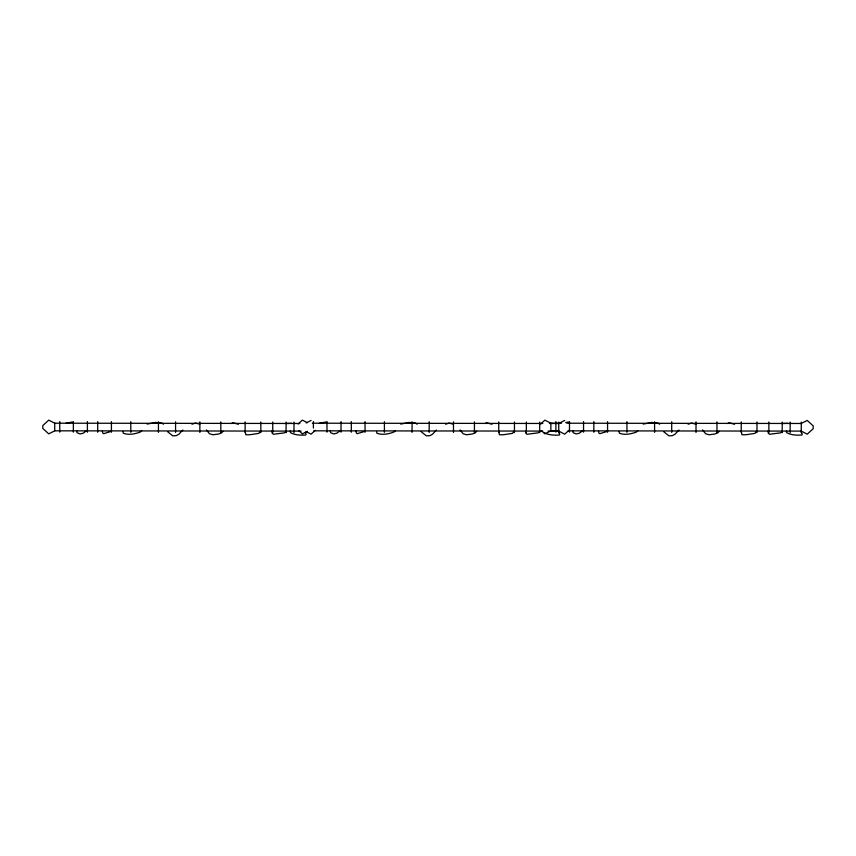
<?xml version="1.0" encoding="UTF-8"?>
<svg xmlns="http://www.w3.org/2000/svg" width="856" height="856" viewBox="0 0 856 856"><rect width="100%" height="100%" fill="white"/><g stroke="black" fill="none" stroke-linecap="round" stroke-linejoin="round"><path stroke-width="1.28" d="M54.72 430.825L54.73 423.196L48.771 420.135L42.8 425.56L42.8 428.428L48.76 433.864L54.72 430.825L301.141 431.103M59.76 432.13L59.76 421.516M73.349 432.162L73.349 421.548M87.408 432.194L87.408 421.58M97.691 432.226L97.702 421.601M111.419 432.259L111.419 421.634M130.797 432.301L130.797 421.687M158.446 432.366L158.446 421.751M175.566 432.408L175.576 421.794M199.865 432.473L199.865 421.858M220.816 432.526L220.827 421.901M245.116 432.58L245.116 421.965M260.834 432.622L260.834 421.997M272.732 432.644L272.743 422.029M286.075 432.676L286.075 422.062M294.004 432.697L294.004 422.083M313.382 428.075L313.382 421.516M326.971 432.162L326.971 421.548M341.03 432.194L341.03 421.58M351.313 432.226L351.324 421.601M365.041 432.259L365.041 421.634M384.419 432.301L384.419 421.687M412.068 432.366L412.068 421.751M429.188 432.408L429.198 421.794M453.487 432.473L453.487 421.858M474.438 432.526L474.449 421.901M498.738 432.58L498.738 421.965M514.456 432.622L514.456 421.997M526.354 432.644L526.365 422.029M539.697 432.676L539.697 422.062M541.484 430.761L544.898 433.864L550.857 430.825L550.868 423.196L544.908 420.135L540.65 424.009M555.897 432.13L555.897 421.516M558.743 432.729L558.754 422.115M569.486 432.162L569.486 421.548M583.546 432.194L583.546 421.58M593.829 432.226L593.829 421.601M607.557 432.259L607.557 421.634M626.934 432.301L626.934 421.687M654.583 432.366L654.583 421.751M671.703 432.408L671.714 421.794M696.003 432.473L696.003 421.858M716.953 432.526L716.953 421.901M741.243 432.58L741.253 421.965M756.961 432.622L756.972 421.997M768.87 432.644L768.881 422.029M782.213 432.676L782.213 422.062M790.142 432.697L790.142 422.083M801.259 432.729L801.27 422.115M260.363 431.221L258.908 433.35L249.727 434.762L245.79 434.752L245.351 432.205M513.985 431.221L512.53 433.35L503.349 434.762L499.412 434.752L498.973 432.205M756.501 431.221L755.046 433.35L745.865 434.762L741.927 434.752L741.489 432.205M223.042 431.253L221.736 432.794L218.676 434.003L212.994 434.762L209.495 433.757L206.424 429.926M476.664 431.253L475.358 432.794L472.298 434.003L466.616 434.762L463.117 433.757L460.047 429.926M719.179 431.253L717.874 432.794L714.813 434.003L709.132 434.762L705.633 433.757L702.562 429.926M182.81 430.022L178.883 434.217L176.261 435.651L172.762 435.865L167.509 431.638M436.432 430.022L432.505 434.217L429.883 435.651L426.384 435.865L421.12 431.638M678.947 430.022L675.02 434.217L672.399 435.651L668.9 435.865L663.635 431.638M141.7 430.675L140.395 432.002C135.109 433.992 128.732 435.287 123.339 433.275L122.9 431.499M395.322 430.675L394.017 432.002C388.731 433.992 382.354 435.287 376.961 433.275L376.522 431.499M637.838 430.675L636.522 432.002C631.247 433.992 624.869 435.287 619.477 433.275L619.027 431.499M111.526 430.472L110.21 431.692L103.662 433.66L102.784 433.104L102.335 430.996M365.148 430.472L363.832 431.692L357.284 433.66L356.406 433.104L355.957 430.996M607.664 430.472L606.348 431.692L599.799 433.66L598.922 433.104L598.472 430.996M298.134 424.009L302.393 420.135L307.358 422.682M315.35 430.29L311.092 434.163L306.127 431.617M568.973 430.29L564.714 434.163L558.754 431.103L548.097 431.092M86.948 430.44L83.107 433.264L80.047 433.917L76.976 432.697L76.623 430.525M340.57 430.44L336.729 433.264L333.669 433.917L330.598 432.697L330.245 430.525M583.086 430.44L579.245 433.264L576.184 433.917L573.113 432.697L572.76 430.525M306.138 422.971L311.103 420.435M307.347 431.328L302.382 433.864L298.979 430.761M564.725 420.435L558.765 423.474L549.445 423.463M286.022 431.991L284.278 432.879L273.342 434.281L272.026 432.943L272.026 430.803M539.644 431.991L537.9 432.879L526.964 434.281L525.648 432.943L525.648 430.803M782.159 431.991L780.415 432.879L769.48 434.281L768.164 432.943L768.164 430.803M231.334 423.527L233.078 422.757L238.396 424.276M484.956 423.527L486.7 422.757L492.018 424.276M727.472 423.527L729.216 422.757L734.534 424.276M191.969 424.223L195.468 423.089L199.844 424.212M445.591 424.223L449.09 423.089L453.466 424.212M688.106 424.223L691.605 423.089L695.982 424.212M147.104 424.095L155.674 422.415L161.795 423.099L163.549 424.212M400.726 424.095L409.296 422.415L415.417 423.099L417.172 424.212M643.241 424.095L651.801 422.415L657.932 423.099L659.687 424.212M65.698 423.303L72.139 422.051L73.456 423.164M319.32 423.303L325.762 422.051L327.078 423.164M565.698 422.554L568.277 422.051L569.593 423.164M286.867 423.474L291.682 423.271M783.005 423.474L787.82 423.271M550.868 423.196L561.525 423.206M566.854 423.217L801.28 423.474L807.24 420.435L813.2 425.871L813.2 428.738L807.229 434.163L801.27 431.103L568.17 430.846M312.344 423.196L542.779 423.463M54.73 423.196L299.814 423.474M550.857 430.825L558.85 430.836M313.671 430.825L542.768 431.082M544.02 432.558C548.557 435.223 554.185 435.33 559.332 435.041L559.77 434.163L558.882 432.494M801.398 432.494L802.275 434.163L801.847 435.041C796.701 435.33 791.072 435.223 786.536 432.558L786.525 430.675M305.26 432.494L306.148 434.163L305.71 435.041C300.563 435.33 294.935 435.223 290.398 432.558L290.387 430.675"/></g></svg>
